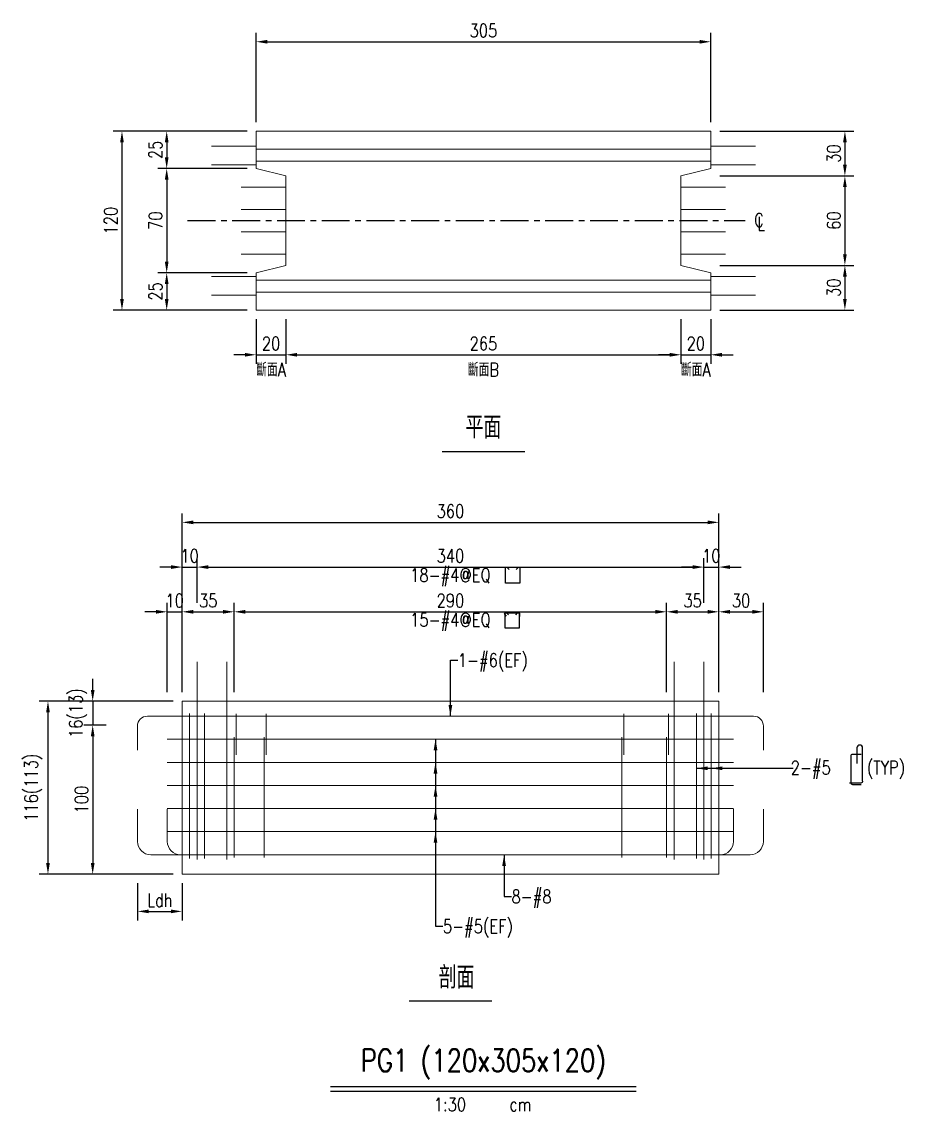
# Model space of a CAD drawing. Extents: x -4754 to 8167, y -19960 to 3841.
# Drawn here: x 2825 to 3416, y 1833 to 2564 of the extents above; entities that cross this region are included whole.
import ezdxf
from ezdxf.enums import TextEntityAlignment as Align

# ---------------------------------------------------------------- set-up
doc = ezdxf.new("R2010")
doc.units = 0
doc.header["$LTSCALE"] = 3
doc.linetypes.add('CENTER', pattern=[2, 1.25, -0.25, 0.25, -0.25])
doc.layers.get('0').update_dxf_attribs({"linetype": 'CONTINUOUS'})
doc.layers.add('HB_0', color=7, linetype='CONTINUOUS', transparency=0.5)
for name, color, linetype in [('HB_DIM', 1, 'CONTINUOUS'), ('HB_TXT_CTEXT', 2, 'CONTINUOUS'), ('鋼筋', 3, 'CONTINUOUS')]:
    doc.layers.add(name, color=color, linetype=linetype)
doc.styles.get("Standard").update_dxf_attribs({"font": 'ROMANS.shx', "width": 0.8, "bigfont": 'chineset.shx'})
doc.dimstyles.new('30', dxfattribs={"dimscale": 3, "dimtxt": 3, "dimasz": 2.5, "dimexe": 2, "dimexo": 2, "dimgap": 1, "dimtad": 1, "dimdsep": 46, "dimtxsty": 'Standard', "dimcen": 0, "dimclrd": 256, "dimclre": 256, "dimclrt": 2, "dimadec": 0, "dimazin": 0, "dimtfac": 1, "dimtix": 1, "dimtmove": 2, "dimatfit": 3, "dimfxl": 1, "dimtolj": 1, "dimtzin": 0, "dimarcsym": 0})

# ---------------------------------------------------------------- blocks, each defined once
blk = doc.blocks.new('beam_Topview')
at = {"layer": 'HB_TXT_CTEXT', "color": 4, "linetype": 'Continuous'}
blk.add_line((-27.76, 0), (27.76, 0), dxfattribs=at)
at = {"layer": 'HB_TXT_CTEXT', "color": 4, "linetype": 'Continuous', "width": 0.8}
blk.add_text('平面', height=15, rotation=360, dxfattribs=at).set_placement((0, 16.5), align=Align.MIDDLE)
blk = doc.blocks.new('beam_title')
at = {"layer": 'HB_TXT_CTEXT', "color": 3, "linetype": 'Continuous'}
blk.add_line((-102.52, 3), (102.52, 3), dxfattribs=at)
at = {"layer": 'HB_TXT_CTEXT', "color": 1, "linetype": 'Continuous'}
blk.add_line((-102.52, 0), (102.52, 0), dxfattribs=at)
at = {"color": 3, "linetype": 'Continuous', "width": 0.8}
blk.add_attdef('A', text='', height=15, dxfattribs=at).set_placement((0, 19.49), align=Align.MIDDLE)
at = {"color": 2, "linetype": 'Continuous', "width": 0.8}
for tag, p in [('1:30', (-22.44, -9)), ('CM', (24.84, -9))]:
    blk.add_attdef(tag, text='', height=9, dxfattribs=at).set_placement(p, align=Align.MIDDLE)
blk = doc.blocks.new('*D157')
at = {"layer": 'HB_DIM', "linetype": 'Continuous', "lineweight": -2}
for p, q in [((2982.22, 2496.95), (2982.22, 2556.95)), ((2989.72, 2550.95), (3279.72, 2550.95)), ((3287.22, 2496.95), (3287.22, 2556.95))]:
    blk.add_line(p, q, dxfattribs=at)
at = {"layer": 'HB_DIM'}
for points in [[(2989.72, 2552.2), (2989.72, 2549.7), (2982.22, 2550.95)], [(3279.72, 2549.7), (3279.72, 2552.2), (3287.22, 2550.95)]]:
    blk.add_solid(points, dxfattribs=at)
at = {"layer": 'HB_DIM', "color": 2, "linetype": 'Continuous', "insert": (3134.72, 2558.45), "char_height": 9, "attachment_point": 5, "rotation": 0}
blk.add_mtext('\\A1;305', dxfattribs=at)
blk = doc.blocks.new('*D158')
at = {"layer": 'HB_DIM', "linetype": 'Continuous', "lineweight": -2}
for p, q in [((2982.22, 2364.95), (2982.22, 2334.95)), ((3002.22, 2364.95), (3002.22, 2334.95)), ((2974.72, 2340.95), (2967.22, 2340.95)), ((2982.22, 2340.95), (3002.22, 2340.95)), ((3009.72, 2340.95), (3017.22, 2340.95))]:
    blk.add_line(p, q, dxfattribs=at)
at = {"layer": 'HB_DIM'}
for points in [[(2974.72, 2339.7), (2974.72, 2342.2), (2982.22, 2340.95)], [(3009.72, 2342.2), (3009.72, 2339.7), (3002.22, 2340.95)]]:
    blk.add_solid(points, dxfattribs=at)
at = {"layer": 'HB_DIM', "color": 2, "linetype": 'Continuous', "insert": (2992.22, 2348.45), "char_height": 9, "attachment_point": 5, "rotation": 0}
blk.add_mtext('\\A1;20', dxfattribs=at)
blk = doc.blocks.new('*D159')
at = {"layer": 'HB_DIM', "linetype": 'Continuous', "lineweight": -2}
for p, q in [((3002.22, 2364.95), (3002.22, 2334.95)), ((3267.22, 2364.95), (3267.22, 2334.95)), ((3009.72, 2340.95), (3259.72, 2340.95))]:
    blk.add_line(p, q, dxfattribs=at)
at = {"layer": 'HB_DIM'}
for points in [[(3009.72, 2342.2), (3009.72, 2339.7), (3002.22, 2340.95)], [(3259.72, 2339.7), (3259.72, 2342.2), (3267.22, 2340.95)]]:
    blk.add_solid(points, dxfattribs=at)
at = {"layer": 'HB_DIM', "color": 2, "linetype": 'Continuous', "insert": (3134.72, 2348.45), "char_height": 9, "attachment_point": 5, "rotation": 0}
blk.add_mtext('\\A1;265', dxfattribs=at)
blk = doc.blocks.new('*D160')
at = {"layer": 'HB_DIM', "linetype": 'Continuous', "lineweight": -2}
for p, q in [((3267.22, 2364.95), (3267.22, 2334.95)), ((3287.22, 2364.95), (3287.22, 2334.95)), ((3259.72, 2340.95), (3252.22, 2340.95)), ((3267.22, 2340.95), (3287.22, 2340.95)), ((3294.72, 2340.95), (3302.22, 2340.95))]:
    blk.add_line(p, q, dxfattribs=at)
at = {"layer": 'HB_DIM'}
for points in [[(3259.72, 2339.7), (3259.72, 2342.2), (3267.22, 2340.95)], [(3294.72, 2342.2), (3294.72, 2339.7), (3287.22, 2340.95)]]:
    blk.add_solid(points, dxfattribs=at)
at = {"layer": 'HB_DIM', "color": 2, "linetype": 'Continuous', "insert": (3277.22, 2348.45), "char_height": 9, "attachment_point": 5, "rotation": 0}
blk.add_mtext('\\A1;20', dxfattribs=at)
blk = doc.blocks.new('*D161')
at = {"layer": 'HB_DIM', "linetype": 'Continuous', "lineweight": -2}
for p, q in [((2976.22, 2490.95), (2886.22, 2490.95)), ((2892.22, 2483.45), (2892.22, 2378.45)), ((2976.22, 2370.95), (2886.22, 2370.95))]:
    blk.add_line(p, q, dxfattribs=at)
at = {"layer": 'HB_DIM'}
for points in [[(2893.47, 2483.45), (2890.97, 2483.45), (2892.22, 2490.95)], [(2890.97, 2378.45), (2893.47, 2378.45), (2892.22, 2370.95)]]:
    blk.add_solid(points, dxfattribs=at)
at = {"layer": 'HB_DIM', "color": 2, "linetype": 'Continuous', "insert": (2884.72, 2430.95), "char_height": 9, "attachment_point": 5, "rotation": 90}
blk.add_mtext('\\A1;120', dxfattribs=at)
blk = doc.blocks.new('*D162')
at = {"layer": 'HB_DIM', "linetype": 'Continuous', "lineweight": -2}
for p, q in [((2976.22, 2490.95), (2916.22, 2490.95)), ((2922.22, 2483.45), (2922.22, 2473.45)), ((2976.22, 2465.95), (2916.22, 2465.95))]:
    blk.add_line(p, q, dxfattribs=at)
at = {"layer": 'HB_DIM'}
for points in [[(2923.47, 2483.45), (2920.97, 2483.45), (2922.22, 2490.95)], [(2920.97, 2473.45), (2923.47, 2473.45), (2922.22, 2465.95)]]:
    blk.add_solid(points, dxfattribs=at)
at = {"layer": 'HB_DIM', "color": 2, "linetype": 'Continuous', "insert": (2914.72, 2478.45), "char_height": 9, "attachment_point": 5, "rotation": 90}
blk.add_mtext('\\A1;25', dxfattribs=at)
blk = doc.blocks.new('*D163')
at = {"layer": 'HB_DIM', "linetype": 'Continuous', "lineweight": -2}
for p, q in [((2976.22, 2465.95), (2916.22, 2465.95)), ((2922.22, 2458.45), (2922.22, 2403.45)), ((2976.22, 2395.95), (2916.22, 2395.95))]:
    blk.add_line(p, q, dxfattribs=at)
at = {"layer": 'HB_DIM'}
for points in [[(2923.47, 2458.45), (2920.97, 2458.45), (2922.22, 2465.95)], [(2920.97, 2403.45), (2923.47, 2403.45), (2922.22, 2395.95)]]:
    blk.add_solid(points, dxfattribs=at)
at = {"layer": 'HB_DIM', "color": 2, "linetype": 'Continuous', "insert": (2914.72, 2430.95), "char_height": 9, "attachment_point": 5, "rotation": 90}
blk.add_mtext('\\A1;70', dxfattribs=at)
blk = doc.blocks.new('*D164')
at = {"layer": 'HB_DIM', "linetype": 'Continuous', "lineweight": -2}
for p, q in [((2976.22, 2395.95), (2916.22, 2395.95)), ((2922.22, 2388.45), (2922.22, 2378.45)), ((2976.22, 2370.95), (2916.22, 2370.95))]:
    blk.add_line(p, q, dxfattribs=at)
at = {"layer": 'HB_DIM'}
for points in [[(2923.47, 2388.45), (2920.97, 2388.45), (2922.22, 2395.95)], [(2920.97, 2378.45), (2923.47, 2378.45), (2922.22, 2370.95)]]:
    blk.add_solid(points, dxfattribs=at)
at = {"layer": 'HB_DIM', "color": 2, "linetype": 'Continuous', "insert": (2914.72, 2383.45), "char_height": 9, "attachment_point": 5, "rotation": 90}
blk.add_mtext('\\A1;25', dxfattribs=at)
blk = doc.blocks.new('*D165')
at = {"layer": 'HB_DIM', "linetype": 'Continuous', "lineweight": -2}
for p, q in [((3293.22, 2490.95), (3383.22, 2490.95)), ((3377.22, 2483.45), (3377.22, 2468.45)), ((3293.22, 2460.95), (3383.22, 2460.95))]:
    blk.add_line(p, q, dxfattribs=at)
at = {"layer": 'HB_DIM'}
for points in [[(3378.47, 2483.45), (3375.97, 2483.45), (3377.22, 2490.95)], [(3375.97, 2468.45), (3378.47, 2468.45), (3377.22, 2460.95)]]:
    blk.add_solid(points, dxfattribs=at)
at = {"layer": 'HB_DIM', "color": 2, "linetype": 'Continuous', "insert": (3369.72, 2475.95), "char_height": 9, "attachment_point": 5, "rotation": 90}
blk.add_mtext('\\A1;30', dxfattribs=at)
blk = doc.blocks.new('*D166')
at = {"layer": 'HB_DIM', "linetype": 'Continuous', "lineweight": -2}
for p, q in [((3293.22, 2460.95), (3383.22, 2460.95)), ((3377.22, 2453.45), (3377.22, 2408.45)), ((3293.22, 2400.95), (3383.22, 2400.95))]:
    blk.add_line(p, q, dxfattribs=at)
at = {"layer": 'HB_DIM'}
for points in [[(3378.47, 2453.45), (3375.97, 2453.45), (3377.22, 2460.95)], [(3375.97, 2408.45), (3378.47, 2408.45), (3377.22, 2400.95)]]:
    blk.add_solid(points, dxfattribs=at)
at = {"layer": 'HB_DIM', "color": 2, "linetype": 'Continuous', "insert": (3369.72, 2430.95), "char_height": 9, "attachment_point": 5, "rotation": 90}
blk.add_mtext('\\A1;60', dxfattribs=at)
blk = doc.blocks.new('*D167')
at = {"layer": 'HB_DIM', "linetype": 'Continuous', "lineweight": -2}
for p, q in [((3293.22, 2400.95), (3383.22, 2400.95)), ((3377.22, 2393.45), (3377.22, 2378.45)), ((3293.22, 2370.95), (3383.22, 2370.95))]:
    blk.add_line(p, q, dxfattribs=at)
at = {"layer": 'HB_DIM'}
for points in [[(3378.47, 2393.45), (3375.97, 2393.45), (3377.22, 2400.95)], [(3375.97, 2378.45), (3378.47, 2378.45), (3377.22, 2370.95)]]:
    blk.add_solid(points, dxfattribs=at)
at = {"layer": 'HB_DIM', "color": 2, "linetype": 'Continuous', "insert": (3369.72, 2385.95), "char_height": 9, "attachment_point": 5, "rotation": 90}
blk.add_mtext('\\A1;30', dxfattribs=at)
blk = doc.blocks.new('cl')
at = {"layer": 'HB_TXT_CTEXT', "linetype": 'Continuous', "width": 0.8}
for s, p in [('C', (-0.18, 0.11)), ('L', (0.23, -0.56))]:
    blk.add_text(s, height=2.5, dxfattribs=at).set_placement(p, align=Align.MIDDLE)
blk = doc.blocks.new('beam_SectionSide')
at = {"layer": 'HB_TXT_CTEXT', "color": 4, "linetype": 'Continuous'}
blk.add_line((-27.76, 0), (27.76, 0), dxfattribs=at)
at = {"layer": 'HB_TXT_CTEXT', "color": 4, "linetype": 'Continuous', "width": 0.8}
blk.add_text(' 剖面', height=15, rotation=360, dxfattribs=at).set_placement((0, 16.5), align=Align.MIDDLE)
blk = doc.blocks.new('rebar_arrowD')
at = {"color": 1, "linetype": 'Continuous'}
blk.add_solid([(-1.25, -7.5), (0, 0), (1.25, -7.5)], dxfattribs=at)
blk = doc.blocks.new('*D320')
at = {"layer": 'HB_DIM', "linetype": 'Continuous', "lineweight": -2}
for p, q in [((2902.64, 1986.51), (2902.64, 1961.51)), ((2932.57, 1986.51), (2932.57, 1961.51)), ((2910.14, 1967.51), (2925.07, 1967.51))]:
    blk.add_line(p, q, dxfattribs=at)
at = {"layer": 'HB_DIM'}
for points in [[(2910.14, 1968.76), (2910.14, 1966.26), (2902.64, 1967.51)], [(2925.07, 1966.26), (2925.07, 1968.76), (2932.57, 1967.51)]]:
    blk.add_solid(points, dxfattribs=at)
at = {"layer": 'HB_DIM', "color": 2, "linetype": 'Continuous', "insert": (2917.6, 1975.01), "char_height": 9, "attachment_point": 5, "rotation": 0}
blk.add_mtext('\\A1;Ldh', dxfattribs=at)
blk = doc.blocks.new('rebar_arrowU')
at = {"color": 1, "linetype": 'Continuous'}
blk.add_solid([(-1.25, -7.5), (0, 0), (1.25, -7.5)], dxfattribs=at)
blk = doc.blocks.new('rebar_arrowL')
at = {"color": 1, "linetype": 'Continuous', "extrusion": (0, 0, -1)}
blk.add_solid([(-7.5, 1.25), (0, 0), (-7.5, -1.25)], dxfattribs=at)
blk = doc.blocks.new('rebar_2Tie_180_90')
at = {"layer": 'HB_TXT_CTEXT', "linetype": 'Continuous'}
for points in [[(46.52, -8.69), (46.52, 13.68, 1), (42.68, 13.68), (42.68, 3.28)], [(45.67, 9.28), (39.8, 9.28, 0.414214), (38.6, 8.08), (38.6, -9.57)], [(46.52, -8.69, -0.414214), (45.32, -9.89), (37.81, -9.89)], [(38.6, -9.57, 0.414214), (39.8, -10.77), (45.67, -10.77)]]:
    blk.add_lwpolyline(points, format="xyb", dxfattribs=at)
at = {"color": 2, "linetype": 'Continuous', "width": 0.8}
for tag, p in [('2-D16', (-1.67, 0.43)), ('(TYP)', (49.39, 0.45))]:
    blk.add_attdef(tag, text='', height=9, dxfattribs=at).set_placement(p, align=Align.MIDDLE_LEFT)
blk = doc.blocks.new('*D321')
at = {"layer": 'HB_DIM', "linetype": 'Continuous', "lineweight": -2}
for p, q in [((2932.57, 2114.51), (2932.57, 2234.51)), ((3292.57, 2114.51), (3292.57, 2234.51)), ((2940.07, 2228.51), (3285.07, 2228.51))]:
    blk.add_line(p, q, dxfattribs=at)
at = {"layer": 'HB_DIM'}
for points in [[(2940.07, 2229.76), (2940.07, 2227.26), (2932.57, 2228.51)], [(3285.07, 2227.26), (3285.07, 2229.76), (3292.57, 2228.51)]]:
    blk.add_solid(points, dxfattribs=at)
at = {"layer": 'HB_DIM', "color": 2, "linetype": 'Continuous', "insert": (3112.57, 2236.01), "char_height": 9, "attachment_point": 5, "rotation": 0}
blk.add_mtext('\\A1;360', dxfattribs=at)
blk = doc.blocks.new('*D322')
at = {"layer": 'HB_DIM', "linetype": 'Continuous', "lineweight": -2}
for p, q in [((2932.57, 2174.51), (2932.57, 2204.51)), ((2942.57, 2174.51), (2942.57, 2204.51)), ((2925.07, 2198.51), (2917.57, 2198.51)), ((2932.57, 2198.51), (2942.57, 2198.51)), ((2950.07, 2198.51), (2957.57, 2198.51))]:
    blk.add_line(p, q, dxfattribs=at)
at = {"layer": 'HB_DIM'}
for points in [[(2925.07, 2197.26), (2925.07, 2199.76), (2932.57, 2198.51)], [(2950.07, 2199.76), (2950.07, 2197.26), (2942.57, 2198.51)]]:
    blk.add_solid(points, dxfattribs=at)
at = {"layer": 'HB_DIM', "color": 2, "linetype": 'Continuous', "insert": (2937.57, 2206.01), "char_height": 9, "attachment_point": 5, "rotation": 0}
blk.add_mtext('\\A1;10', dxfattribs=at)
blk = doc.blocks.new('*D323')
at = {"layer": 'HB_DIM', "linetype": 'Continuous', "lineweight": -2}
for p, q in [((2942.57, 2174.51), (2942.57, 2204.51)), ((3282.57, 2174.51), (3282.57, 2204.51)), ((2950.07, 2198.51), (3275.07, 2198.51))]:
    blk.add_line(p, q, dxfattribs=at)
at = {"layer": 'HB_DIM'}
for points in [[(2950.07, 2199.76), (2950.07, 2197.26), (2942.57, 2198.51)], [(3275.07, 2197.26), (3275.07, 2199.76), (3282.57, 2198.51)]]:
    blk.add_solid(points, dxfattribs=at)
at = {"layer": 'HB_DIM', "color": 2, "linetype": 'Continuous', "insert": (3112.57, 2206.01), "char_height": 9, "attachment_point": 5, "rotation": 0}
blk.add_mtext('\\A1;340', dxfattribs=at)
blk = doc.blocks.new('*D324')
at = {"layer": 'HB_DIM', "linetype": 'Continuous', "lineweight": -2}
for p, q in [((3282.57, 2174.51), (3282.57, 2204.51)), ((3292.57, 2174.51), (3292.57, 2204.51)), ((3275.07, 2198.51), (3267.57, 2198.51)), ((3282.57, 2198.51), (3292.57, 2198.51)), ((3300.07, 2198.51), (3307.57, 2198.51))]:
    blk.add_line(p, q, dxfattribs=at)
at = {"layer": 'HB_DIM'}
for points in [[(3275.07, 2197.26), (3275.07, 2199.76), (3282.57, 2198.51)], [(3300.07, 2199.76), (3300.07, 2197.26), (3292.57, 2198.51)]]:
    blk.add_solid(points, dxfattribs=at)
at = {"layer": 'HB_DIM', "color": 2, "linetype": 'Continuous', "insert": (3287.57, 2206.01), "char_height": 9, "attachment_point": 5, "rotation": 0}
blk.add_mtext('\\A1;10', dxfattribs=at)
blk = doc.blocks.new('*D325')
at = {"layer": 'HB_DIM', "linetype": 'Continuous', "lineweight": -2}
for p, q in [((2922.57, 2114.51), (2922.57, 2174.51)), ((2932.57, 2114.51), (2932.57, 2174.51)), ((2915.07, 2168.51), (2907.57, 2168.51)), ((2922.57, 2168.51), (2932.57, 2168.51)), ((2940.07, 2168.51), (2947.57, 2168.51))]:
    blk.add_line(p, q, dxfattribs=at)
at = {"layer": 'HB_DIM'}
for points in [[(2915.07, 2167.26), (2915.07, 2169.76), (2922.57, 2168.51)], [(2940.07, 2169.76), (2940.07, 2167.26), (2932.57, 2168.51)]]:
    blk.add_solid(points, dxfattribs=at)
at = {"layer": 'HB_DIM', "color": 2, "linetype": 'Continuous', "insert": (2927.57, 2176.01), "char_height": 9, "attachment_point": 5, "rotation": 0}
blk.add_mtext('\\A1;10', dxfattribs=at)
blk = doc.blocks.new('*D326')
at = {"layer": 'HB_DIM', "linetype": 'Continuous', "lineweight": -2}
for p, q in [((2932.57, 2114.51), (2932.57, 2174.51)), ((2967.57, 2114.51), (2967.57, 2174.51)), ((2940.07, 2168.51), (2960.07, 2168.51))]:
    blk.add_line(p, q, dxfattribs=at)
at = {"layer": 'HB_DIM'}
for points in [[(2940.07, 2169.76), (2940.07, 2167.26), (2932.57, 2168.51)], [(2960.07, 2167.26), (2960.07, 2169.76), (2967.57, 2168.51)]]:
    blk.add_solid(points, dxfattribs=at)
at = {"layer": 'HB_DIM', "color": 2, "linetype": 'Continuous', "insert": (2950.07, 2176.01), "char_height": 9, "attachment_point": 5, "rotation": 0}
blk.add_mtext('\\A1;35', dxfattribs=at)
blk = doc.blocks.new('*D327')
at = {"layer": 'HB_DIM', "linetype": 'Continuous', "lineweight": -2}
for p, q in [((2967.57, 2114.51), (2967.57, 2174.51)), ((3257.57, 2114.51), (3257.57, 2174.51)), ((2975.07, 2168.51), (3250.07, 2168.51))]:
    blk.add_line(p, q, dxfattribs=at)
at = {"layer": 'HB_DIM'}
for points in [[(2975.07, 2169.76), (2975.07, 2167.26), (2967.57, 2168.51)], [(3250.07, 2167.26), (3250.07, 2169.76), (3257.57, 2168.51)]]:
    blk.add_solid(points, dxfattribs=at)
at = {"layer": 'HB_DIM', "color": 2, "linetype": 'Continuous', "insert": (3112.57, 2176.01), "char_height": 9, "attachment_point": 5, "rotation": 0}
blk.add_mtext('\\A1;290', dxfattribs=at)
blk = doc.blocks.new('*D328')
at = {"layer": 'HB_DIM', "linetype": 'Continuous', "lineweight": -2}
for p, q in [((3257.57, 2114.51), (3257.57, 2174.51)), ((3292.57, 2114.51), (3292.57, 2174.51)), ((3265.07, 2168.51), (3285.07, 2168.51))]:
    blk.add_line(p, q, dxfattribs=at)
at = {"layer": 'HB_DIM'}
for points in [[(3265.07, 2169.76), (3265.07, 2167.26), (3257.57, 2168.51)], [(3285.07, 2167.26), (3285.07, 2169.76), (3292.57, 2168.51)]]:
    blk.add_solid(points, dxfattribs=at)
at = {"layer": 'HB_DIM', "color": 2, "linetype": 'Continuous', "insert": (3275.07, 2176.01), "char_height": 9, "attachment_point": 5, "rotation": 0}
blk.add_mtext('\\A1;35', dxfattribs=at)
blk = doc.blocks.new('*D329')
at = {"layer": 'HB_DIM', "linetype": 'Continuous', "lineweight": -2}
for p, q in [((3292.57, 2114.51), (3292.57, 2174.51)), ((3322.57, 2114.51), (3322.57, 2174.51)), ((3300.07, 2168.51), (3315.07, 2168.51))]:
    blk.add_line(p, q, dxfattribs=at)
at = {"layer": 'HB_DIM'}
for points in [[(3300.07, 2169.76), (3300.07, 2167.26), (3292.57, 2168.51)], [(3315.07, 2167.26), (3315.07, 2169.76), (3322.57, 2168.51)]]:
    blk.add_solid(points, dxfattribs=at)
at = {"layer": 'HB_DIM', "color": 2, "linetype": 'Continuous', "insert": (3307.57, 2176.01), "char_height": 9, "attachment_point": 5, "rotation": 0}
blk.add_mtext('\\A1;30', dxfattribs=at)
blk = doc.blocks.new('*D330')
at = {"layer": 'HB_DIM', "linetype": 'Continuous', "lineweight": -2}
for p, q in [((2926.57, 2108.51), (2836.57, 2108.51)), ((2842.57, 2101.01), (2842.57, 2000.01)), ((2926.57, 1992.51), (2836.57, 1992.51))]:
    blk.add_line(p, q, dxfattribs=at)
at = {"layer": 'HB_DIM'}
for points in [[(2843.82, 2101.01), (2841.32, 2101.01), (2842.57, 2108.51)], [(2841.32, 2000.01), (2843.82, 2000.01), (2842.57, 1992.51)]]:
    blk.add_solid(points, dxfattribs=at)
at = {"layer": 'HB_DIM', "color": 2, "linetype": 'Continuous', "insert": (2832.72, 2050.51), "char_height": 9, "attachment_point": 5, "rotation": 90}
blk.add_mtext('\\A1;116(113)', dxfattribs=at)
blk = doc.blocks.new('*D331')
at = {"layer": 'HB_DIM', "linetype": 'Continuous', "lineweight": -2}
for p, q in [((2872.57, 2116.01), (2872.57, 2123.51)), ((2926.57, 2108.51), (2866.57, 2108.51)), ((2872.57, 2108.51), (2872.57, 2092.51)), ((2881.57, 2092.51), (2866.57, 2092.51)), ((2872.57, 2085.01), (2872.57, 2077.51))]:
    blk.add_line(p, q, dxfattribs=at)
at = {"layer": 'HB_DIM'}
for points in [[(2871.32, 2116.01), (2873.82, 2116.01), (2872.57, 2108.51)], [(2873.82, 2085.01), (2871.32, 2085.01), (2872.57, 2092.51)]]:
    blk.add_solid(points, dxfattribs=at)
at = {"layer": 'HB_DIM', "color": 2, "linetype": 'Continuous', "insert": (2862.72, 2100.51), "char_height": 9, "attachment_point": 5, "rotation": 90}
blk.add_mtext('\\A1;16(13)', dxfattribs=at)
blk = doc.blocks.new('*D332')
at = {"layer": 'HB_DIM', "linetype": 'Continuous', "lineweight": -2}
for p, q in [((2881.57, 2092.51), (2866.57, 2092.51)), ((2872.57, 2085.01), (2872.57, 2000.01)), ((2926.57, 1992.51), (2866.57, 1992.51))]:
    blk.add_line(p, q, dxfattribs=at)
at = {"layer": 'HB_DIM'}
for points in [[(2873.82, 2085.01), (2871.32, 2085.01), (2872.57, 2092.51)], [(2871.32, 2000.01), (2873.82, 2000.01), (2872.57, 1992.51)]]:
    blk.add_solid(points, dxfattribs=at)
at = {"layer": 'HB_DIM', "color": 2, "linetype": 'Continuous', "insert": (2865.07, 2042.51), "char_height": 9, "attachment_point": 5, "rotation": 90}
blk.add_mtext('\\A1;100', dxfattribs=at)
blk = doc.blocks.new('dim_rebar_HoopU')
at = {"linetype": 'Continuous'}
blk.add_lwpolyline([(44.17, 4.47), (45.41, 5.71, -0.668179), (46.47, 5.27), (46.47, -4.68), (37.02, -4.68), (37.02, 5.27, -0.668179), (38.09, 5.71), (39.33, 4.47)], format="xyb", dxfattribs=at)
at = {"linetype": 'Continuous', "width": 0.8}
blk.add_attdef('25-D13@EQ', text='', height=9, dxfattribs=at).set_placement((0, 0), align=Align.MIDDLE)
blk = doc.blocks.new('dim_rebar_HoopUwithTie')
at = {"linetype": 'Continuous'}
for points in [[(37.71, 3.13), (36.52, 4.32, -0.668179), (36.95, 5.34), (45.82, 5.34, -0.414214), (46.42, 4.74), (46.42, 2.79)], [(43.88, 4.04), (45.07, 5.23, -0.668179), (46.09, 4.81), (46.09, -4.89), (36.68, -4.89), (36.68, 4.81, -0.668179), (37.71, 5.23), (38.89, 4.04)]]:
    blk.add_lwpolyline(points, format="xyb", dxfattribs=at)
at = {"linetype": 'Continuous', "width": 0.8}
blk.add_attdef('22-D13@EQ', text='', height=9, dxfattribs=at).set_placement((0, 0), align=Align.MIDDLE)

msp = doc.modelspace()

# ---------------------------------------------------------------- linework, layer by layer
at = {"layer": 'HB_0', "lineweight": 5}
for p, q in [((3002.223, 2490.95, 116), (2982.223, 2490.95, 116)), ((2982.223, 2490.95, 116), (2982.223, 2478.95, 116)), ((3267.223, 2490.95, 116), (3002.223, 2490.95, 116)), ((3287.223, 2490.95, 116), (3267.223, 2490.95, 116)), ((3287.223, 2478.95, 116), (3287.223, 2490.95, 116)), ((3002.223, 2478.95, 116), (2982.223, 2478.95, 116)), ((2982.223, 2478.95, 116), (2982.223, 2470.95, 104)), ((2982.223, 2478.95, 116), (3002.223, 2478.95, 116)), ((3267.223, 2478.95, 116), (3002.223, 2478.95, 116)), ((3002.223, 2478.95, 116), (3267.223, 2478.95, 116)), ((3287.223, 2478.95, 116), (3267.223, 2478.95, 116)), ((3267.223, 2478.95, 116), (3287.223, 2478.95, 116)), ((3287.223, 2470.95, 104), (3287.223, 2478.95, 116)), ((3002.223, 2470.95, 104), (2982.223, 2470.95, 104)), ((2982.223, 2470.95, 104), (2982.223, 2465.95, 104)), ((2982.223, 2470.95, 104), (3002.223, 2470.95, 104)), ((3002.223, 2470.95, 104), (3267.223, 2470.95, 104)), ((3267.223, 2470.95, 104), (3002.223, 2470.95, 104)), ((3287.223, 2470.95, 104), (3267.223, 2470.95, 104)), ((3267.223, 2470.95, 104), (3287.223, 2470.95, 104)), ((3287.223, 2465.95, 104), (3287.223, 2470.95, 104)), ((2982.223, 2465.95, 104), (3002.223, 2460.95, 104)), ((3267.223, 2460.95, 104), (3287.223, 2465.95, 104)), ((3002.223, 2460.95, 104), (3002.223, 2400.95, 104)), ((3267.223, 2400.95, 104), (3267.223, 2460.95, 104)), ((3002.223, 2400.95, 104), (2982.223, 2395.95, 104)), ((3287.223, 2395.95, 104), (3267.223, 2400.95, 104)), ((2982.223, 2395.95, 104), (2982.223, 2390.95, 104)), ((2982.223, 2390.95, 104), (3002.223, 2390.95, 104)), ((3002.223, 2390.95, 104), (2982.223, 2390.95, 104)), ((2982.223, 2390.95, 104), (2982.223, 2382.95, 120)), ((3267.223, 2390.95, 104), (3002.223, 2390.95, 104)), ((3002.223, 2390.95, 104), (3267.223, 2390.95, 104)), ((3267.223, 2390.95, 104), (3287.223, 2390.95, 104)), ((3287.223, 2390.95, 104), (3267.223, 2390.95, 104)), ((3287.223, 2390.95, 104), (3287.223, 2395.95, 104)), ((3287.223, 2382.95, 120), (3287.223, 2390.95, 104)), ((2982.223, 2382.95, 120), (3002.223, 2382.95, 120)), ((3002.223, 2382.95, 120), (2982.223, 2382.95, 120)), ((2982.223, 2382.95, 120), (2982.223, 2370.95, 120)), ((3267.223, 2382.95, 120), (3002.223, 2382.95, 120)), ((3002.223, 2382.95, 120), (3267.223, 2382.95, 120)), ((3267.223, 2382.95, 120), (3287.223, 2382.95, 120)), ((3287.223, 2382.95, 120), (3267.223, 2382.95, 120)), ((3287.223, 2370.95, 120), (3287.223, 2382.95, 120)), ((2982.223, 2370.95, 120), (3002.223, 2370.95, 120)), ((3002.223, 2370.95, 120), (3267.223, 2370.95, 120)), ((3267.223, 2370.95, 120), (3287.223, 2370.95, 120)), ((2932.573, 2108.507), (2952.573, 2108.507)), ((2932.573, 2092.507, -8), (2932.573, 2108.507)), ((2932.573, 1992.507, -108), (2932.573, 2105.507, -108)), ((2952.573, 2108.507), (3272.573, 2108.507)), ((3272.573, 2108.507), (3292.573, 2108.507)), ((3292.573, 2108.507), (3292.573, 2092.507, -8)), ((3292.573, 2105.507, -108), (3292.573, 1992.507, -108)), ((2932.573, 1992.507, -13), (2932.573, 2092.507, -13)), ((3292.573, 2092.507, -13), (3292.573, 1992.507, -13)), ((2952.573, 1992.507, -108), (2932.573, 1992.507, -108)), ((2952.573, 1992.507, -18), (2932.573, 1992.507, -13)), ((3272.573, 1992.507, -108), (2952.573, 1992.507, -108)), ((3292.573, 1992.507, -108), (3272.573, 1992.507, -108)), ((3292.573, 1992.507, -13), (3272.573, 1992.507, -18))]:
    msp.add_line(p, q, dxfattribs=at)
at = {"layer": 'HB_0', "color": 1, "linetype": 'CENTER', "ltscale": 5}
msp.add_lwpolyline([(2936.223, 2430.95), (3310.223, 2430.95)], dxfattribs=at)
at = {"layer": 'HB_TXT_CTEXT', "color": 1, "linetype": 'Continuous'}
for points in [[(3112.573, 2098.507), (3112.573, 2106.007), (3112.573, 2136.007), (3117.573, 2136.007)], [(3102.573, 2083.007), (3102.573, 2021.007), (3102.573, 1957.507), (3107.573, 1957.507)], [(3277.573, 2063.507), (3287.573, 2063.507), (3342.573, 2063.507)], [(3148.573, 2005.507), (3148.573, 1992.507), (3148.573, 1977.507), (3153.573, 1977.507)]]:
    msp.add_lwpolyline(points, dxfattribs=at)
at = {"layer": '鋼筋', "lineweight": 5}
for p, q in [((2952.286, 2480.95, 13), (2982.223, 2480.95, 13)), ((3317.16, 2480.95, 21.89), (3287.223, 2480.95, 21.89)), ((2952.286, 2468.45, 13), (2982.223, 2468.45, 13)), ((3317.16, 2468.45, 21.89), (3287.223, 2468.45, 21.89)), ((2972.286, 2453.45, 13), (3002.223, 2453.45, 13)), ((3297.16, 2453.45, 21.89), (3267.223, 2453.45, 21.89)), ((2972.286, 2438.45, 13), (3002.223, 2438.45, 13)), ((3297.16, 2438.45, 21.89), (3267.223, 2438.45, 21.89)), ((2972.286, 2423.45, 13), (3002.223, 2423.45, 13)), ((3297.16, 2423.45, 21.89), (3267.223, 2423.45, 21.89)), ((2972.286, 2408.45, 13), (3002.223, 2408.45, 13)), ((3297.16, 2408.45, 21.89), (3267.223, 2408.45, 21.89)), ((2952.286, 2393.45, 13), (2982.223, 2393.45, 13)), ((3317.16, 2393.45, 21.89), (3287.223, 2393.45, 21.89)), ((2952.286, 2380.95, 13), (2982.223, 2380.95, 13)), ((3317.16, 2380.95, 21.89), (3287.223, 2380.95, 21.89)), ((2942.573, 2124.142, -81.055), (2942.573, 2131.762, -81.055)), ((2942.573, 2131.762, -87.405), (2942.573, 2005.507, -87.405)), ((2942.573, 2005.507, -8.595), (2942.573, 2131.762, -8.595)), ((2942.573, 2131.762, -14.945), (2942.573, 2124.142, -14.945)), ((2962.573, 2124.142, -81.055), (2962.573, 2131.762, -81.055)), ((2962.573, 2131.762, -87.405), (2962.573, 2005.507, -87.405)), ((2962.573, 2005.507, -8.595), (2962.573, 2131.762, -8.595)), ((2962.573, 2131.762, -14.945), (2962.573, 2124.142, -14.945)), ((3262.573, 2124.142, -81.055), (3262.573, 2131.762, -81.055)), ((3262.573, 2131.762, -87.405), (3262.573, 2005.507, -87.405)), ((3262.573, 2005.507, -8.595), (3262.573, 2131.762, -8.595)), ((3262.573, 2131.762, -14.945), (3262.573, 2124.142, -14.945)), ((3282.573, 2124.142, -81.055), (3282.573, 2131.762, -81.055)), ((3282.573, 2131.762, -87.405), (3282.573, 2005.507, -87.405)), ((3282.573, 2005.507, -8.595), (3282.573, 2131.762, -8.595)), ((3282.573, 2131.762, -14.945), (3282.573, 2124.142, -14.945)), ((2909.258, 2098.507, -98), (3315.888, 2098.507, -98)), ((2902.573, 2075.587, -98), (2902.573, 2091.822, -98)), ((2937.573, 2007.02, -102.13), (2937.573, 2096.282, -102.13)), ((2937.573, 2096.282, -94.18), (2937.573, 2072.27, -94.18)), ((2947.573, 2007.02, -102.13), (2947.573, 2096.282, -102.13)), ((2947.573, 2096.282, -94.18), (2947.573, 2072.27, -94.18)), ((2968.843, 2072.51, -94.83), (2968.843, 2096.922, -94.83)), ((2968.843, 2096.922, -101.18), (2968.843, 2072.51, -101.18)), ((2988.843, 2072.51, -94.83), (2988.843, 2096.922, -94.83)), ((2988.843, 2096.922, -101.18), (2988.843, 2072.51, -101.18)), ((3228.843, 2072.51, -94.83), (3228.843, 2096.922, -94.83)), ((3228.843, 2096.922, -101.18), (3228.843, 2072.51, -101.18)), ((3258.843, 2072.51, -94.83), (3258.843, 2096.922, -94.83)), ((3258.843, 2096.922, -101.18), (3258.843, 2072.51, -101.18)), ((3277.573, 2007.02, -102.13), (3277.573, 2096.282, -102.13)), ((3277.573, 2096.282, -94.18), (3277.573, 2072.27, -94.18)), ((3287.573, 2007.02, -102.13), (3287.573, 2096.282, -102.13)), ((3287.573, 2096.282, -94.18), (3287.573, 2072.27, -94.18)), ((3322.573, 2091.822, -98), (3322.573, 2075.587, -98)), ((2922.573, 2083.007, -98), (3302.573, 2083.007, -98)), ((2967.573, 2073.642, -93.555), (2967.573, 2081.262, -93.555)), ((2967.573, 2081.262, -99.905), (2967.573, 2006.777, -99.905)), ((2967.573, 2006.777, 3.905), (2967.573, 2081.262, 3.905)), ((2967.573, 2081.262, -2.445), (2967.573, 2073.642, -2.445)), ((2987.573, 2073.642, -93.555), (2987.573, 2081.262, -93.555)), ((2987.573, 2081.262, -99.905), (2987.573, 2006.777, -99.905)), ((2987.573, 2006.777, 3.905), (2987.573, 2081.262, 3.905)), ((2987.573, 2081.262, -2.445), (2987.573, 2073.642, -2.445)), ((3227.573, 2073.642, -93.555), (3227.573, 2081.262, -93.555)), ((3227.573, 2081.262, -99.905), (3227.573, 2006.777, -99.905)), ((3227.573, 2006.777, 3.905), (3227.573, 2081.262, 3.905)), ((3227.573, 2081.262, -2.445), (3227.573, 2073.642, -2.445)), ((3257.573, 2073.642, -93.555), (3257.573, 2081.262, -93.555)), ((3257.573, 2081.262, -99.905), (3257.573, 2006.777, -99.905)), ((3257.573, 2006.777, 3.905), (3257.573, 2081.262, 3.905)), ((3257.573, 2081.262, -2.445), (3257.573, 2073.642, -2.445)), ((2922.573, 2067.507, -98), (3302.573, 2067.507, -98)), ((2922.573, 2052.007, -98), (3302.573, 2052.007, -98)), ((2902.636, 2035.987, -98), (2902.636, 2014.397, -98)), ((2902.636, 2035.987, -85.5), (2902.636, 2014.397, -85.5)), ((2922.573, 2036.507, -98), (3302.573, 2036.507, -98)), ((2922.636, 2035.987, -70.5), (2922.636, 2014.397, -70.5)), ((2922.636, 2035.987, -55.5), (2922.636, 2014.397, -55.5)), ((3302.51, 2014.397, -70.5), (3302.51, 2035.987, -70.5)), ((3302.51, 2014.397, -55.5), (3302.51, 2035.987, -55.5)), ((3322.51, 2014.397, -98), (3322.51, 2035.987, -98)), ((3322.51, 2014.397, -85.5), (3322.51, 2035.987, -85.5)), ((2922.573, 2021.007, -98), (3302.573, 2021.007, -98)), ((2911.526, 2005.507, -98), (3313.62, 2005.507, -98)), ((2911.526, 2005.507, -85.5), (3313.62, 2005.507, -85.5)), ((2931.526, 2005.507, -70.5), (3293.62, 2005.507, -70.5)), ((2931.526, 2005.507, -55.5), (3293.62, 2005.507, -55.5)), ((2937.573, 2003.045, -88.615), (2937.573, 2003.045, -98.155)), ((2947.573, 2003.045, -88.615), (2947.573, 2003.045, -98.155)), ((2967.573, 2003.602, -96.73), (2967.573, 2003.602, 0.73)), ((2987.573, 2003.602, -96.73), (2987.573, 2003.602, 0.73)), ((3227.573, 2003.602, -96.73), (3227.573, 2003.602, 0.73)), ((3257.573, 2003.602, -96.73), (3257.573, 2003.602, 0.73)), ((3277.573, 2003.045, -88.615), (3277.573, 2003.045, -98.155)), ((3287.573, 2003.045, -88.615), (3287.573, 2003.045, -98.155)), ((2942.573, 2002.332, -84.23), (2942.573, 2002.332, -11.77)), ((2962.573, 2002.332, -84.23), (2962.573, 2002.332, -11.77)), ((3262.573, 2002.332, -84.23), (3262.573, 2002.332, -11.77)), ((3282.573, 2002.332, -84.23), (3282.573, 2002.332, -11.77))]:
    msp.add_line(p, q, dxfattribs=at)
at = {"layer": '鋼筋', "lineweight": 5, "extrusion": (-1, 2.44929e-16, 0)}
for centre, start, end in [((-2131.762, -84.23, -2942.573), 90, 270), ((-2131.762, -11.77, -2942.573), 90, 270), ((-2131.762, -84.23, -2962.573), 90, 270), ((-2131.762, -11.77, -2962.573), 90, 270), ((-2131.762, -84.23, -3262.573), 90, 270), ((-2131.762, -11.77, -3262.573), 90, 270), ((-2131.762, -84.23, -3282.573), 90, 270), ((-2131.762, -11.77, -3282.573), 90, 270), ((-2096.922, -98.005, -2968.843), 90, 270), ((-2096.922, -98.005, -2988.843), 90, 270), ((-2096.922, -98.005, -3228.843), 90, 270), ((-2096.922, -98.005, -3258.843), 90, 270), ((-2081.262, -96.73, -2967.573), 90, 270), ((-2081.262, 0.73, -2967.573), 90, 270), ((-2081.262, -96.73, -2987.573), 90, 270), ((-2081.262, 0.73, -2987.573), 90, 270), ((-2081.262, -96.73, -3227.573), 90, 270), ((-2081.262, 0.73, -3227.573), 90, 270), ((-2081.262, -96.73, -3257.573), 90, 270), ((-2081.262, 0.73, -3257.573), 90, 270), ((-2005.507, -84.23, -2942.573), 270, 0), ((-2005.507, -11.77, -2942.573), 0, 90), ((-2005.507, -84.23, -2962.573), 270, 0), ((-2005.507, -11.77, -2962.573), 0, 90), ((-2006.777, -96.73, -2967.573), 270, 0), ((-2006.777, 0.73, -2967.573), 0, 90), ((-2006.777, -96.73, -2987.573), 270, 0), ((-2006.777, 0.73, -2987.573), 0, 90), ((-2006.777, -96.73, -3227.573), 270, 0), ((-2006.777, 0.73, -3227.573), 0, 90), ((-2006.777, -96.73, -3257.573), 270, 0), ((-2006.777, 0.73, -3257.573), 0, 90), ((-2005.507, -84.23, -3262.573), 270, 0), ((-2005.507, -11.77, -3262.573), 0, 90), ((-2005.507, -84.23, -3282.573), 270, 0), ((-2005.507, -11.77, -3282.573), 0, 90)]:
    msp.add_arc(centre, 3.175, start, end, dxfattribs=at)
at = {"layer": '鋼筋', "lineweight": 5, "extrusion": (0, 0, -1)}
for centre, start, end in [((-2909.258, 2091.822, 98), 0, 90), ((-3315.888, 2091.822, 98), 90, 180)]:
    msp.add_arc(centre, 6.685, start, end, dxfattribs=at)
at = {"layer": '鋼筋', "lineweight": 5, "extrusion": (1, -2.44929e-16, 1.22465e-16)}
for centre, start, end in [((2096.282, -98.155, 2937.573), 270, 90), ((2096.282, -98.155, 2947.573), 270, 90), ((2096.282, -98.155, 3277.573), 270, 90), ((2096.282, -98.155, 3287.573), 270, 90), ((2007.02, -98.155, 2937.573), 180, 270), ((2007.02, -98.155, 2947.573), 180, 270), ((2007.02, -98.155, 3277.573), 180, 270), ((2007.02, -98.155, 3287.573), 180, 270)]:
    msp.add_arc(centre, 3.975, start, end, dxfattribs=at)
at = {"layer": '鋼筋', "lineweight": 5}
for centre, start, end in [((2911.526, 2014.397, -98), 180, 270), ((2911.526, 2014.397, -85.5), 180, 270), ((2931.526, 2014.397, -70.5), 180, 270), ((2931.526, 2014.397, -55.5), 180, 270), ((3293.62, 2014.397, -70.5), 270, 0), ((3293.62, 2014.397, -55.5), 270, 0), ((3313.62, 2014.397, -98), 270, 0), ((3313.62, 2014.397, -85.5), 270, 0)]:
    msp.add_arc(centre, 8.89, start, end, dxfattribs=at)

# ---------------------------------------------------------------- block references
at = {"layer": 'HB_0', "linetype": 'Continuous', "xscale": 3.6, "yscale": 3.6, "zscale": 3.6}
msp.add_blockref('cl', (3320.223, 2430.95, 120), dxfattribs=at)
at = {"layer": 'HB_TXT_CTEXT', "color": 0, "linetype": 'Continuous', "rotation": 360}
for name, p in [('beam_Topview', (3134.723, 2275.95)), ('beam_SectionSide', (3112.573, 1907.507))]:
    msp.add_blockref(name, p, dxfattribs=at)
at = {"layer": 'HB_TXT_CTEXT', "linetype": 'Continuous'}
for name, p, values in [('dim_rebar_HoopU', (3112.573, 2192.507, -108), {'25-D13@EQ': '18-#4@EQ'}), ('dim_rebar_HoopUwithTie', (3112.573, 2162.507, -108), {'22-D13@EQ': '15-#4@EQ'}), ('rebar_2Tie_180_90', (3342.573, 2063.507, -88.615), {'2-D16': '2-#5', '(TYP)': '(TYP)'})]:
    msp.add_blockref(name, p, dxfattribs=at).add_auto_attribs(values)
at = {"layer": 'HB_TXT_CTEXT', "linetype": 'Continuous', "rotation": 180}
msp.add_blockref('rebar_arrowD', (3112.573, 2098.507, -98), dxfattribs=at)
at = {"layer": 'HB_TXT_CTEXT', "linetype": 'Continuous'}
for name, p in [('rebar_arrowU', (3102.573, 2083.007, -98)), ('rebar_arrowU', (3102.573, 2067.507, -98)), ('rebar_arrowL', (3277.573, 2063.507, -88.615)), ('rebar_arrowL', (3287.573, 2063.507, -88.615)), ('rebar_arrowU', (3102.573, 2052.007, -98)), ('rebar_arrowU', (3102.573, 2036.507, -98)), ('rebar_arrowU', (3102.573, 2021.007, -98)), ('rebar_arrowU', (3148.573, 2005.507))]:
    msp.add_blockref(name, p, dxfattribs=at)
at = {"layer": 'HB_TXT_CTEXT', "color": 0, "linetype": 'Continuous', "rotation": 360}
msp.add_blockref('beam_title', (3134.723, 1846.95), dxfattribs=at).add_auto_attribs({'A': 'PG1 (120x305x120)', '1:30': '1:30', 'CM': 'cm'})

# ---------------------------------------------------------------- texts
at = {"layer": 'HB_TXT_CTEXT', "linetype": 'Continuous', "width": 0.8}
for s, p in [('斷面A', (2992.223, 2330.95)), ('斷面B', (3134.723, 2330.95)), ('斷面A', (3277.223, 2330.95))]:
    msp.add_text(s, height=9, dxfattribs=at).set_placement(p, align=Align.MIDDLE_CENTER)
for s, p in [('1-#6(EF)', (3117.573, 2136.007, -98)), ('8-#8', (3153.573, 1977.507)), ('5-#5(EF)', (3107.573, 1957.507, -98))]:
    msp.add_text(s, height=9, dxfattribs=at).set_placement(p, align=Align.MIDDLE_LEFT)

# ---------------------------------------------------------------- dimensions: what is measured, and where the dimension line sits
at = {"layer": 'HB_DIM', "linetype": 'Continuous'}
for base, p1, p2, angle, override, picture, middle in [((3287.223, 2550.95), (2982.223, 2490.95, 104), (3287.223, 2490.95, 104), 0, {"dimpost": '<>'}, '*D157', (3134.723, 2558.45)), ((2892.223, 2370.95), (2982.223, 2490.95, 104), (2982.223, 2370.95, 104), 90, {"dimtad": 4, "dimpost": '<>'}, '*D161', (2884.723, 2430.95)), ((2922.223, 2465.95), (2982.223, 2490.95, 104), (2982.223, 2465.95, 104), 90, {"dimtad": 4, "dimpost": '<>'}, '*D162', (2914.723, 2478.45)), ((3377.223, 2460.95), (3287.223, 2490.95, 104), (3287.223, 2460.95, 104), 90, {"dimtad": 4, "dimpost": '<>'}, '*D165', (3369.723, 2475.95)), ((2922.223, 2395.95), (2982.223, 2465.95, 104), (2982.223, 2395.95, 104), 90, {"dimtad": 4, "dimpost": '<>'}, '*D163', (2914.723, 2430.95)), ((3377.223, 2400.95), (3287.223, 2460.95, 104), (3287.223, 2400.95, 104), 90, {"dimtad": 4, "dimpost": '<>'}, '*D166', (3369.723, 2430.95)), ((3377.223, 2370.95), (3287.223, 2400.95, 104), (3287.223, 2370.95, 104), 90, {"dimtad": 4, "dimpost": '<>'}, '*D167', (3369.723, 2385.95)), ((2922.223, 2370.95), (2982.223, 2395.95, 104), (2982.223, 2370.95, 104), 90, {"dimtad": 4, "dimpost": '<>'}, '*D164', (2914.723, 2383.45)), ((3002.223, 2340.95), (2982.223, 2370.95, 104), (3002.223, 2370.95, 104), 0, {"dimpost": '<>'}, '*D158', (2992.223, 2348.45)), ((3267.223, 2340.95), (3002.223, 2370.95, 104), (3267.223, 2370.95, 104), 0, {"dimpost": '<>'}, '*D159', (3134.723, 2348.45)), ((3287.223, 2340.95), (3267.223, 2370.95, 104), (3287.223, 2370.95, 104), 0, {"dimpost": '<>'}, '*D160', (3277.223, 2348.45)), ((3292.573, 2228.507), (2932.573, 2108.507, -108), (3292.573, 2108.507, -108), 0, {"dimpost": '<>'}, '*D321', (3112.573, 2236.007)), ((2942.573, 2198.507), (2932.573, 2168.507, -108), (2942.573, 2168.507, -108), 0, {"dimpost": '<>'}, '*D322', (2937.573, 2206.007)), ((3282.573, 2198.507), (2942.573, 2168.507, -108), (3282.573, 2168.507, -108), 0, {"dimpost": '<>'}, '*D323', (3112.573, 2206.007)), ((3292.573, 2198.507), (3282.573, 2168.507, -108), (3292.573, 2168.507, -108), 0, {"dimpost": '<>'}, '*D324', (3287.573, 2206.007)), ((2932.573, 2168.507), (2922.573, 2108.507, -108), (2932.573, 2108.507, -108), 0, {"dimpost": '<>'}, '*D325', (2927.573, 2176.007)), ((2967.573, 2168.507), (2932.573, 2108.507, -108), (2967.573, 2108.507, -108), 0, {"dimpost": '<>'}, '*D326', (2950.073, 2176.007)), ((3257.573, 2168.507), (2967.573, 2108.507, -108), (3257.573, 2108.507, -108), 0, {"dimpost": '<>'}, '*D327', (3112.573, 2176.007)), ((3292.573, 2168.507), (3257.573, 2108.507, -108), (3292.573, 2108.507, -108), 0, {"dimpost": '<>'}, '*D328', (3275.073, 2176.007)), ((3322.573, 2168.507), (3292.573, 2108.507, -108), (3322.573, 2108.507, -108), 0, {"dimpost": '<>'}, '*D329', (3307.573, 2176.007)), ((2872.573, 1992.507), (2887.573, 2092.507, -108), (2932.573, 1992.507, -108), 90, {"dimtad": 4, "dimpost": '<>'}, '*D332', (2865.073, 2042.507))]:
    dim = msp.add_linear_dim(base=base, p1=p1, p2=p2, angle=angle, dimstyle='30', override=override, dxfattribs=at)
    dim.commit()
    dim.dimension.update_dxf_attribs({"geometry": picture, "text_midpoint": middle})
for base, p1, p2, angle, text, override, picture, middle in [((2872.573, 2092.507), (2932.573, 2108.507, -108), (2887.573, 2092.507, -108), 90, '<>(13)', {"dimtad": 4, "dimpost": '<>'}, '*D331', (2862.716, 2100.507)), ((2842.573, 1992.507), (2932.573, 2108.507, -108), (2932.573, 1992.507, -108), 90, '<>(113)', {"dimtad": 4, "dimpost": '<>'}, '*D330', (2832.716, 2050.507)), ((2932.573, 1967.507), (2902.636, 1992.507, -98), (2932.573, 1992.507, -108), 0, 'Ldh', {"dimpost": '<>'}, '*D320', (2917.605, 1975.007))]:
    dim = msp.add_linear_dim(base=base, p1=p1, p2=p2, angle=angle, text=text, dimstyle='30', override=override, dxfattribs=at)
    dim.commit()
    dim.dimension.update_dxf_attribs({"geometry": picture, "text_midpoint": middle})

doc.saveas('drawing.dxf')
